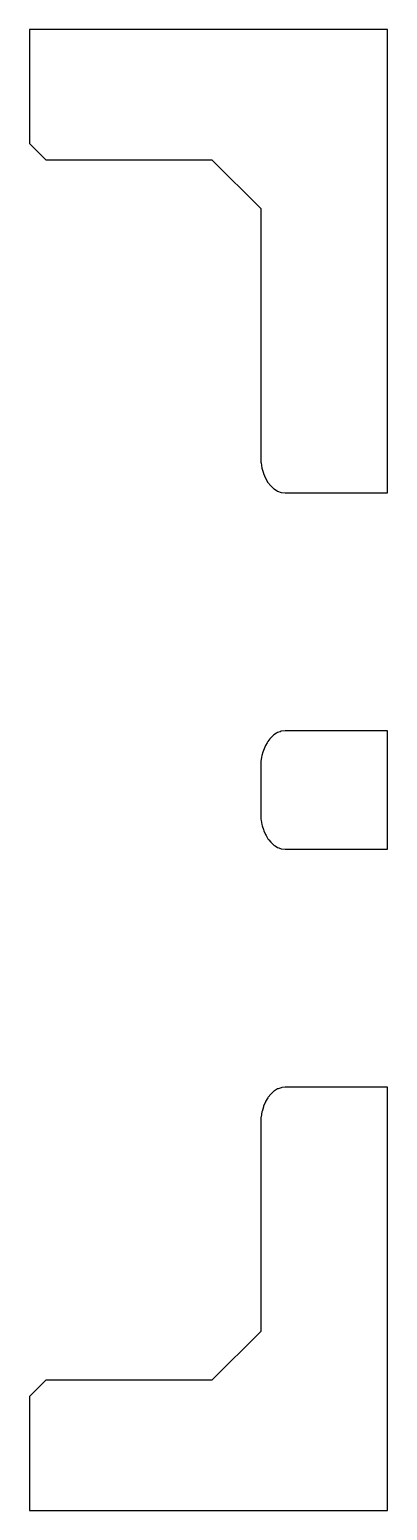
# Model space of a CAD drawing. Header units: metres. Extents: x 0 to 47.5, y 0 to 45.5.
# Drawn here: x 0 to 11, y 0 to 45.5 of the extents above.
import ezdxf

# ---------------------------------------------------------------- set-up
doc = ezdxf.new("R2010")
doc.units = ezdxf.units.M

msp = doc.modelspace()

# ---------------------------------------------------------------- linework, layer by layer
for p, q in [((11, 45.5), (0, 45.5)), ((0, 45.5), (0, 42)), ((11, 31.2678), (11, 45.5)), ((0, 42), (0.5, 41.5)), ((0.5, 41.5), (5.60409, 41.5)), ((5.60409, 41.5), (7.10409, 40)), ((7.10409, 40), (7.10409, 32.3509)), ((7.10409, 32.3509), (7.10582, 32.3213)), ((7.10582, 32.3213), (7.11332, 32.1932)), ((7.11332, 32.1932), (7.11346, 32.1923)), ((7.11346, 32.1923), (7.1141, 32.1888)), ((7.1141, 32.1888), (7.14079, 32.0261)), ((7.14079, 32.0261), (7.14106, 32.0251)), ((7.14106, 32.0251), (7.18583, 31.867)), ((7.18583, 31.867), (7.18656, 31.8653)), ((7.18656, 31.8653), (7.24732, 31.7202)), ((7.24732, 31.7202), (7.24864, 31.7179)), ((7.24864, 31.7179), (7.32376, 31.5892)), ((7.32376, 31.5892), (7.41325, 31.4774)), ((7.41325, 31.4774), (7.51359, 31.3874)), ((7.51359, 31.3874), (7.51678, 31.3855)), ((7.51678, 31.3855), (7.62232, 31.3215)), ((7.62232, 31.3215), (7.62595, 31.3203)), ((7.62595, 31.3203), (7.73676, 31.2813)), ((7.73676, 31.2813), (7.85409, 31.2678)), ((7.85409, 31.2678), (11, 31.2678)), ((7.38555, 23.7078), (7.32376, 23.6306)), ((7.41325, 23.7424), (7.38555, 23.7078)), ((7.48289, 23.8048), (7.41325, 23.7424)), ((7.51359, 23.8324), (7.48289, 23.8048)), ((7.58934, 23.8783), (7.51359, 23.8324)), ((7.62232, 23.8983), (7.58934, 23.8783)), ((7.70225, 23.9264), (7.62232, 23.8983)), ((7.73676, 23.9385), (7.70225, 23.9264)), ((7.85409, 23.952), (7.73676, 23.9385)), ((11, 23.952), (7.85409, 23.952)), ((11, 20.3178), (11, 23.952)), ((7.17122, 23.3012), (7.14079, 23.1937)), ((7.18583, 23.3528), (7.17122, 23.3012)), ((7.22772, 23.4528), (7.18583, 23.3528)), ((7.24732, 23.4996), (7.22772, 23.4528)), ((7.29977, 23.5895), (7.24732, 23.4996)), ((7.32376, 23.6306), (7.29977, 23.5895)), ((7.11021, 22.9685), (7.10409, 22.8546)), ((7.10409, 22.8546), (7.10409, 21.4152)), ((7.11332, 23.0263), (7.11021, 22.9685)), ((7.13172, 23.1384), (7.11332, 23.0263)), ((7.14079, 23.1937), (7.13172, 23.1384)), ((7.10409, 21.4152), (7.1063, 21.374)), ((7.1063, 21.374), (7.11332, 21.2436)), ((7.11332, 21.2436), (7.12026, 21.2012)), ((7.12026, 21.2012), (7.14079, 21.0761)), ((7.14079, 21.0761), (7.15273, 21.034)), ((7.15273, 21.034), (7.18583, 20.917)), ((7.18583, 20.917), (7.20283, 20.8764)), ((7.20283, 20.8764), (7.24732, 20.7702)), ((7.24732, 20.7702), (7.26926, 20.7326)), ((7.26926, 20.7326), (7.32376, 20.6393)), ((7.32376, 20.6393), (7.35026, 20.6061)), ((7.35026, 20.6061), (7.41325, 20.5274)), ((7.41325, 20.5274), (7.44375, 20.5001)), ((7.44375, 20.5001), (7.51359, 20.4375)), ((7.51359, 20.4375), (7.5473, 20.417)), ((7.5473, 20.417), (7.62232, 20.3716)), ((7.62232, 20.3716), (7.65828, 20.3589)), ((7.65828, 20.3589), (7.73676, 20.3314)), ((7.73676, 20.3314), (7.85409, 20.3178)), ((7.85409, 20.3178), (11, 20.3178)), ((7.41325, 12.7924), (7.33506, 12.6947)), ((7.51359, 12.8824), (7.41325, 12.7924)), ((7.52889, 12.8917), (7.51359, 12.8824)), ((7.62232, 12.9483), (7.52889, 12.8917)), ((7.63894, 12.9541), (7.62232, 12.9483)), ((7.73676, 12.9885), (7.63894, 12.9541)), ((7.75411, 12.9905), (7.73676, 12.9885)), ((7.85409, 13.002), (7.75411, 12.9905)), ((11, 13.002), (7.85409, 13.002)), ((11, 0), (11, 13.002)), ((7.18583, 12.4028), (7.14505, 12.2588)), ((7.19236, 12.4184), (7.18583, 12.4028)), ((7.24732, 12.5496), (7.19236, 12.4184)), ((7.25625, 12.5649), (7.24732, 12.5496)), ((7.32376, 12.6806), (7.25625, 12.5649)), ((7.33506, 12.6947), (7.32376, 12.6806)), ((7.10473, 11.9166), (7.10409, 11.9046)), ((7.10409, 11.9046), (7.10409, 5.5)), ((7.11332, 12.0763), (7.10473, 11.9166)), ((7.11558, 12.09), (7.11332, 12.0763)), ((7.14079, 12.2437), (7.11558, 12.09)), ((7.14505, 12.2588), (7.14079, 12.2437)), ((7.10409, 5.5), (5.60409, 4)), ((0.5, 4), (0, 3.5)), ((5.60409, 4), (0.5, 4)), ((0, 3.5), (0, 0)), ((0, 0), (11, 0))]:
    msp.add_line(p, q)

doc.saveas('drawing.dxf')
